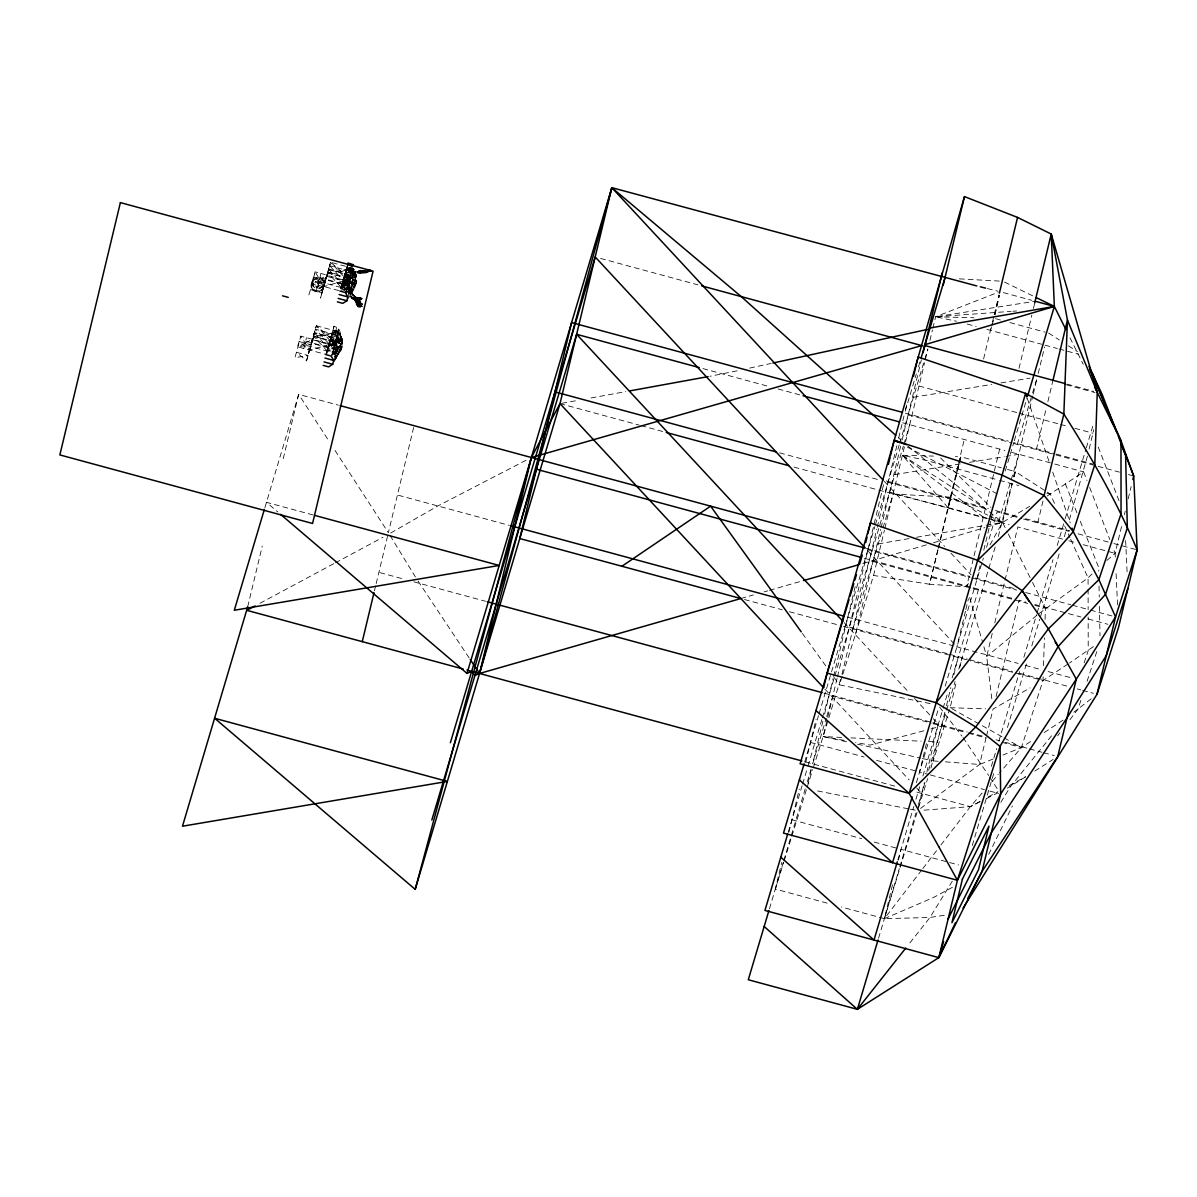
<?xml version="1.0" encoding="UTF-8"?>
<svg xmlns="http://www.w3.org/2000/svg" width="1197" height="1197" viewBox="0 0 1197 1197"><rect width="100%" height="100%" fill="white"/><g stroke="black" fill="none" stroke-linecap="round" stroke-linejoin="round"><path stroke-width="0.75" stroke-dasharray="5 3.75" d="M352.92 274.502L353.31 268.891C360.342 278.572 354.566 290.332 347.953 298.532M308.302 353.534L316.367 325.779L335.908 342.522L338.048 346.816L337.928 350.422L334.292 356.736C344.078 352.846 344.467 339.185 338.497 331.719L338.347 328.098L334.008 326.227L326.302 353.519M336.686 334.98L338.347 328.098C343.659 336.791 339.065 345.379 332.586 351.529L327.14 350.063M345.918 291.484C347.519 283.614 358.053 278.647 354.282 269.415M1043.126 676.814L1043.006 680.524L1021.415 747.586L999.54 772.903M1043.5 665.697L1044.442 637.896M1045.056 619.373L1045.43 608.256L1032.233 581.832M337.674 342.551L338.975 337.105L338.347 328.098M324.178 284.153C323.729 276.657 308.272 277.899 312.836 285.679C317.759 293.385 330.267 283.719 321.11 278.841C312.582 273.35 306.387 289.764 315.873 291.634C326.826 293.849 322.951 278.721 327.948 273.066L346.591 269.295L354.521 271.569L354.132 276.477L350.078 279.006L346.621 290.871L348.94 291.006L349.539 288.582L355.868 284.243L356.631 276.687L345.349 273.619L347.055 266.527L341.295 286.532L348.731 289.24L354.896 281.864L355.988 274.921L354.117 270.672L352.382 269.534L349.644 268.801L348.417 272.183L352.756 270.836L352.906 267.799L351.14 268.502L347.22 267.589L347.1 270.372L348.417 272.183L360.043 273.14L362.093 270.806L360.043 273.14L360.372 271.225L347.384 267.694L347.1 270.372L359.878 272.422L361.329 270.761L361.599 272.003L352.756 270.836L349.823 266.527M317.235 286.981L317.818 286.292M318.342 282.971C319.33 285.081 316.008 283.779 318.103 283.27M346.696 293.504L343.778 288.836L344.257 284.482L346.741 281.699L348.836 281.235L348.836 289.854L355.748 297.26L353.564 299.579L349.449 297.065M364.501 272.871L359.818 272.871L359.13 271.794L359.489 270.776L366.641 272.871M366.252 272.931L359.818 272.871L360.132 270.208L366.312 271.51M347.803 265.285L347.1 270.372L350.332 267.215L352.756 270.836L353.07 269.564M342.731 287.998L343.539 282.911L345.709 279.769L348.836 281.235M350.646 297.514L353.459 299.175L355.18 298.218L348.267 291.694L346.591 288.073L349.06 282.731L345.709 279.769L343.374 283.794L342.192 289.285M348.462 286.278L343.539 282.911L348.462 286.278L348.671 287.998L344.212 289.704L346.831 279.529L343.374 283.794M335.31 332.916L336.656 327.275L334.921 334.502M333.783 362.048L338.661 354.222L339.589 350.362L336.896 345.933L300.716 336.118L297.499 346.906L310.741 344.676L299.1 341.519L309.529 350.167L316.367 325.779L338.497 331.719L332.871 352.696M994.872 314.736L999.046 295.195M329.25 344.377L326.931 353.22L327.754 350.646L335.429 351.858L341.714 347.758L342.462 340.202L338.497 331.719L335.773 330.985L332.557 332.242L335.489 332.317L335.923 330.462M994.961 314.751L999.555 295.375M1013.455 476.765L1032.787 395.968M311.31 288.013L311.564 286.981C310.023 279.051 323.16 280.756 323.923 286.562L350.078 279.006L352.217 283.3L352.098 286.906L348.462 293.22L352.831 290.706L355.718 283.734L352.127 277.764L344.706 274.697L349.808 277.584M312.148 284.512L312.252 281.041L313.794 281.46L312.701 286.008L311.16 285.589C313.434 280.397 322.591 282.268 323.34 287.669M312.626 283.614L312.866 282.567M313.464 280.098L313.719 279.051M298.891 343.704L294.911 357.708L308.153 355.464L296.512 352.307L306.537 360.866L316.367 325.779L334.457 345.275M299.938 339.335L300.716 336.118L309.754 350.078L335.908 342.522L339.963 339.993L340.891 336.133L315.544 329.25L333.619 348.746L337.06 336.073L331.689 334.247L329.175 343.883L341.564 347.25L340.636 351.11L336.851 353.773L332.437 354.447L333.694 349.225M313.03 290.228L311.564 286.981M313.868 286.726L312.402 283.465M315.305 282.597L315.559 281.549M316.158 279.081L316.397 278.048M315.873 291.634L316.113 290.602L313.285 289.195M316.711 288.133L317.19 286.248M316.307 291.125L319.27 278.826M317.25 286.771L318.237 286.397L320.826 273.41L315.065 271.854L311.833 282.642M303.888 348.477L306.477 337.689M319.06 291.873L323.459 287.819L323.205 288.866M319.898 288.357L324.297 284.317L324.043 285.35M321.335 284.228L321.589 283.18M322.173 280.711L322.427 279.679M321.739 290.856L321.993 289.809M322.577 287.34L322.831 286.307M323.055 286.442L323.31 285.395M323.893 282.926L324.148 281.894M345.544 266.273L330.537 262.263L320.527 298.098L324.746 283.091M325.689 279.23L326.512 275.759L352.666 268.203L355.988 274.921M247.704 606.759L262.263 546.041M283.24 458.66L298.666 394.382L338.332 405.14M309.754 350.078L313.779 336.581L338.497 331.719L338.033 333.664M342.342 283.749L343.599 278.482L348.94 280.442L351.05 282.417L353.758 286.846L349.973 292.577L349.165 292.367L355.06 272.617L329.699 265.734L330.537 262.263L350.078 279.006L348.94 291.006L354.791 287.594L355.718 283.734L320.826 273.41M341.31 288.866L343.419 280.861M343.344 280.367L345.843 270.731L351.933 270.372L354.806 272.497L346.187 270.163M342.716 284.587L344.422 277.495L355.704 280.547L349.285 285.709L349.539 288.582L341.923 287.13L346.741 268.667L349.644 268.801M328.173 347.265L329.31 342.551L336.896 345.933L338.691 348.731L335.788 353.714L335.355 358.038L341.1 349.18L342.641 343.898L338.975 337.105L337.06 336.073L336.462 338.527M327.754 350.646L330.267 341.01M331.195 337.135L332.886 330.043M328.562 348.103L334.008 326.227M333.993 338.377L332.257 345.604L329.459 345.17M341.549 286.412L347.788 285.23L352.666 268.203L350.093 266.946M347.863 285.709L346.831 289.988L343.943 289.943M348.791 281.849L350.018 276.687M347.609 287.609L352.098 286.906L347.609 287.609L348.043 285.814M350.631 275.011L351.065 273.2L345.843 270.731M349.928 267.47L352.666 268.203L346.397 289.913M335.759 338.856L334.113 345.738L335.429 351.858L334.756 354.626M332.437 354.447L333.873 349.329M353.31 268.891L352.127 277.764L348.94 280.442L346.756 288.013L349.973 292.577L349.943 290.198L356.317 279.275L355.06 272.617L356.631 276.687M349.539 288.582L349.823 287.415M336.671 342.746L335.115 349.225L341.534 344.063L339.963 339.993L314.616 333.11L307.375 357.409M337.599 338.886L339.155 332.407L340.636 336.013M335.429 351.858L336.746 346.412M374.437 590.839L375.753 585.393M376.187 583.582L387.499 536.406M413.638 427.509L388.382 532.74L333.948 448.785M827.172 903.137L775.327 889.072L781.716 862.409M788.973 832.199L799.297 789.182M805.761 762.205L816.055 719.322M807.945 783.451L811.371 769.207M822.878 721.207L812.643 763.851L826.229 718.32M824.583 714.1L833.172 678.37M833.591 676.559L855.511 585.228M837.077 678.385L823.117 736.559L813.242 767.905M837.451 676.844L884.149 482.211M846.593 741.751L823.117 736.559L841.566 676.066M841.985 674.3L876.847 529.044M877.266 527.249L897.017 444.955M898.723 437.848L904.693 412.98L1008.428 441.124M905.441 409.883L907.131 402.835M842.778 674.375L855.556 634.141L880.663 529.478M881.082 527.697L901.7 441.798M902.134 440.002L921.391 359.728M855.556 634.141L873.556 575.458L884.418 530.196M884.852 528.386L905.141 443.788M905.56 442.052L924.578 362.796M925.446 359.22L927.884 349.045M929.949 340.412L932.448 329.998M932.867 328.262L935.62 316.771L998.074 292.322M937.745 549.977L929.53 584.226L873.556 575.458M938.179 548.181L964.258 439.494M983.59 358.965L992.029 323.759M992.463 321.963L993.764 316.562M994.198 314.751L998.956 294.926M892.498 884.897L884.388 918.668L841.476 907.027M898.468 860.015L901.027 849.361L947.859 862.064M926.403 743.576L919.58 772.02L928.588 774.459M938.059 549.797L929.53 584.226L966.592 586.784L973.565 557.742M973.999 555.932L999.63 449.084M1018.991 368.392L1031.844 315.125M1033.37 308.482L1034.777 302.961M918.009 808.918L924.279 782.793M926.837 772.125L938.343 724.14L933.316 718.724M965.44 611.263L956.912 646.799L1018.153 663.422M965.859 609.482L968.418 598.814M930.997 768.01L946.049 707.472M946.483 705.661L950.837 687.497M953.889 674.779L958.258 656.614M976.812 579.273L980.298 564.73M983.784 550.201L990.757 521.144M991.191 519.318L992.508 513.872M1001.979 736.709L950.134 707.726L956.463 681.362M959.829 667.313L961.939 658.53M998.328 536.48L1011.809 483.678M1033.22 394.172L1036.946 378.641M992.223 633.482L986.702 656.525L991.969 700.006M994.782 622.844L1004.567 582.026M1005.001 580.246L1017.794 526.934L1063.534 539.353L1066.707 528.7M1036.348 449.593L1046.163 408.716M1047.869 401.608L1052.986 380.287M996.084 696.489L1019.186 600.236L1026.113 602.121M1037.739 522.894L1043.29 499.792M1069.355 519.827L1087.445 456.072M1089.135 449.04L1093.774 429.693M1115.29 557.039L1115.125 553.343L1122.292 523.463M1124.402 514.68L1125.24 511.164M1128.202 498.85L1131.15 486.551M350.452 293.085C354.207 288.881 356.033 282.492 352.457 277.584L347.983 275.729L346.382 282.208L343.539 281.953M336.552 339.978L334.113 345.738L332.257 345.604L333.828 339.245L338.302 341.1C341.594 345.694 340.487 352.083 336.312 355.718C341.085 352.397 342.118 345.439 339.05 340.591M352.127 277.764L353.205 273.335L351.065 273.2L354.686 276.118L356.796 280.382L355.255 285.664L350.467 292.203M338.975 337.105L337.988 341.175L334.666 344.422L332.586 351.529L335.818 356.093L341.564 347.25L337.06 336.073M938.508 547.987L960.024 460.306M1038.203 373.419L1044.622 346.935M986.104 737.666L979.58 764.479L920.553 808.439M986.537 735.886L993.061 709.058L1030.123 687.886M329.684 343.599L335.908 342.522L333.185 341.773L330.896 339.17L333.828 339.245L333.185 341.773L330.432 341.1L328.427 347.848M986.852 518.151L947.994 507.603L959.111 463.808M959.545 462.042L960.877 456.79L1001.35 467.773M989.949 544.934L1002.517 522.401L1012.303 483.857M1014.083 476.84L1015.415 471.588L1003.101 468.251M358.726 306.731L356.901 303.754L355.823 298.008L352.876 297.844L358.995 303.454L356.93 303.769L354.776 299.878L356.96 297.814L354.432 296.482L362.078 306.612L353.654 297.185L354.881 296.048L356.96 297.814C349.988 300.492 365.19 315.978 354.776 299.37C360.073 293.265 368.107 303.649 354.432 296.482L353.01 297.754L358.307 307.001L357.948 303.634L353.01 297.754L354.103 296.691L358.307 307.001M306.537 360.866L312.342 339.275L338.497 331.719L332.586 351.529L335.788 353.714M338.916 290.632L323.923 286.562L315.065 271.854L312.103 284.153L323.923 286.562L330.537 262.263L348.626 281.759L342.372 282.941M334.666 344.422L335.878 340.143L330.492 338.407L335.639 341.1M358.008 306.716L357.125 303.709L352.876 297.844L360.252 307.165L359.1 303.35M355.075 300.193L355.808 297.679L355.075 300.193L360.252 307.165M361.763 299.265L359.205 297.709L356.826 297.814L354.881 296.048L355.958 297.589L355.15 300.238L362.586 304.158M308.886 294.941L312.103 284.153L319.345 279.619M318.058 283.794L318.357 282.672M317.22 287.295L317.519 286.158M322.457 290.018L329.699 265.734L347.788 285.23M321.529 293.893L328.771 269.594L354.132 276.477L355.704 280.547M323.923 286.562L328.771 269.594L346.861 289.09L343.449 290.138M264.896 507.633L298.666 394.382L328.906 441.02M340.741 288.417L346.442 269.28L352.666 268.203L354.806 272.497L346.546 268.637L352.666 268.203L352.861 270.761L352.666 268.203L346.591 269.295L351.813 271.734L354.521 271.569L356.227 275.654M340.831 288.806L346.352 270.253M345.424 274.113L340.621 290.273L346.861 289.09M347.339 278.258L350.721 276.462M347.803 276.327L345.08 275.594L352.457 277.584M325.779 354.581L333.02 330.297L335.773 330.985M327.245 351.125L331.27 337.629M346.756 288.013L352.666 268.203M346.038 292.562L351.933 270.372L354.686 276.118L328.532 269.011L325.928 279.814L354.791 287.594M349.165 293.1L354.132 276.477M331.764 355L335.639 341.998M336.641 338.616L337.644 335.25L331.449 336.267M331.3 357.305L334.711 345.858M335.714 342.492L336.716 339.11L330.522 340.128M334.068 359.743L340.891 336.133L342.147 342.791L338.691 348.731M905.216 411.199L916.333 373.913M918.458 366.821L920.568 359.713M804.668 762.025L818.509 715.597M819.047 713.801L874.827 526.665M875.366 524.885L899.171 445M899.71 443.219L927.75 349.135M788.239 832.244L802.08 785.771M802.618 783.99L807.421 767.89M807.945 766.095L821.815 719.592M822.354 717.811L903.346 446.092M903.885 444.311L909.735 424.696M769.476 908.673L783.317 862.244M783.855 860.448L805.192 788.898M807.317 781.746L811.057 769.222M826.753 716.554L832.768 696.4L931.236 723.108M852.877 628.934L882.473 529.658M882.997 527.877L893.097 494.002L951.076 497.234L987.585 515.099M990.518 330.372L991.55 326.916M992.059 325.195L994.123 318.282L1001.156 320.197M957.286 468.88L958.827 463.703M959.336 461.967L960.877 456.79L955.401 456.656M878.688 490.097L947.994 507.603L951.076 497.234M1005.285 470.975L1013.754 442.576L1054.377 453.588M1014.293 440.78L1027.086 397.853M916.393 782.688L938.777 707.622M945.181 686.15L983.365 558.041M986.552 547.388L997.131 511.882L1021.849 518.585M1017.241 444.416L1032.068 394.696M1032.592 392.93L1037.35 376.95M897.84 860.03L913.82 806.434M915.944 799.267L919.685 786.758M922.887 776.015L942.578 709.941M943.116 708.16L947.874 692.195M952.109 677.981L978.577 589.223M998.687 521.757L1018.797 454.291L1006.034 456.386M1013.874 476.765L1015.415 471.588L1045.774 491.189M878.553 938.224L899.321 868.573M899.86 866.793L915.855 813.122M918.518 804.189L925.416 781.028M928.603 770.374L946.064 711.781M946.588 710.016L955.056 681.602M958.767 669.168L995.695 545.293M991.355 766.364L996.697 748.469M998.822 741.317L1019.62 671.547M1023.869 657.303L1036.572 614.689M1037.111 612.909L1052.986 559.657M1057.22 545.443L1064.627 520.59M1065.15 518.825L1085.799 449.578M1086.322 447.798L1093.744 422.945M972.263 845.486L994.138 772.155M1007.44 727.537L1027.011 661.851M1031.784 645.871L1039.714 619.238M1040.253 617.472L1059.824 551.772M917.052 812.404L884.388 918.668L929.979 917.471L947.71 914.747M775.327 889.072L783.571 862.678M784.125 860.927L791.262 838.05M791.816 836.299L806.658 788.793M918.712 807.077L927.645 778.663M807.212 787.057L812.703 769.641M930.174 703.597L839.456 684.864L842.224 676.125M922.393 758.509L933.226 760.903L949.565 709.492M347.818 296.901L349.943 290.198L348.731 289.24M362.482 270.148L362.033 271.554L360.686 270.417L359.818 272.871M1080.861 700.38L1078.033 709.043L1067.844 722.419M1087.085 681.317L1097.26 650.121M1084.153 662.824L1088.223 650.659L1088.148 617.053M366.566 272.602L359.13 271.794L362.287 270.687L361.449 271.554L364.741 271.988L359.13 271.794L362.467 270.313L366.207 272.422M364.457 272.228L361.943 271.569L362.467 270.313L359.265 272.662L365.713 271.195M353.818 269.879L350.751 272.512M349.958 294.417L353.848 288.342L354.881 281.25L353.19 277.12L350.886 275.594L345.2 275.071L353.19 277.12M335.13 359.309L337.135 355.195M988.707 854.389L1012.393 805.955M966.592 586.784L968.388 583.567M347.31 292.442L348.836 289.854L352.232 293.355M361.958 298.337L355.958 297.589L354.462 300.133L353.324 297.395L354.776 299.878L354.103 296.691M952.303 881.187L929.979 917.471L908.089 945.181M1000.842 802.289L1010.552 786.519L1053.854 732.968M354.776 299.37L355.808 297.679L354.462 300.133L356.96 297.814M355.823 298.008L354.462 300.133L356.826 297.814L355.958 297.589L360.821 301.749L359.504 299.28L355.958 297.589M349.988 295.016L352.831 290.706L318.941 281.519M334.891 359.968L338.661 354.222L304.771 345.035M360.506 306.731C356.601 304.936 360.177 299.669 362.691 304.487M361.928 306.612L359.474 302.781L360.671 301.749M361.449 271.554L361.973 270.791M365.639 270.911L360.821 271.285L362.437 270.642C364.576 271.659 360.985 274.263 361.18 272.168L362.287 270.687M367.449 270.941L361.943 271.569M1057.669 735.781L1059.929 732.818M921.72 870.024L884.388 918.668L933.465 897.511L952.917 887.052M922.842 868.558L939.81 846.444M940.947 844.962L970.363 806.643L982.513 792.579M361.808 298.337L359.354 299.295L361.913 299.265M361.18 272.168L363.155 272.033L361.18 272.168L362.437 270.642M992.238 781.327L998.313 774.309M350.616 270.896L353.115 268.248M360.147 302.422L353.654 297.185M332.347 354.955L340.726 345.379L341.833 338.437L340.382 335.025L342.058 339.17M1092.053 573.947L1088.073 577.852L1038.263 614.136M359.205 297.709L360.387 301.853L355.464 297.918M1106.911 560.391L1115.125 553.343L1113.105 548.151M1036.841 615.318L986.702 656.525L983.096 644.001M1091.17 698.824L1073.874 712.2M344.212 289.704L348.671 287.998L349.15 290.183L346.861 291.963L347.489 290.901L355.644 296.856L354.282 299.175L350.482 296.347M1093.489 646.56L1069.505 663.003M1047.151 496.022L1083.644 471.887L1086.996 480.551M1067.948 664.036L1043.006 680.524L972.533 661.402M1030.557 741.571L1021.415 747.586L1003.011 755.023M1044.248 732.534L1065.554 718.499M1025.59 776.868L1007.335 788.12M353.399 268.278L348.417 272.183M1034.762 771.063L1053.136 759.437M986.582 527.099L1002.517 522.401L1029.615 506.376M319.404 279.574L326.512 275.759M305.235 343.09L312.342 339.275M390.686 533.024L437.848 505.972L528.086 459.214M348.462 293.22L351.305 291.679M980.089 801.377L970.363 806.643L921.226 810.369M988.183 796.978L997.924 791.711M1009.266 785.561L1025.485 776.778M305.175 343.135L298.128 346.921L326.407 354.596M259.973 603.288L333.798 563.652M335.444 562.785L383.01 537.244M347.983 275.729L344.616 277.524L327.948 273.066L341.564 287.744L344.616 277.524L350.078 279.006L349.733 283.824L343.225 282.477L350.078 279.006L343.853 280.083M341.923 287.13L348.731 283.689L352.217 283.3L349.748 283.749L349.285 285.709L349.255 282.417L346.382 282.208M979.999 801.81L970.363 806.643L914.568 791.516M986.433 798.594L997.685 792.953M346.591 288.073L343.674 289.225L346.442 289.3M362.033 298.607L359.055 299.055M359.489 270.776L366.821 271.15L362.033 271.554L364.831 271.12M992.971 759.078L979.58 764.479L940.647 761.472M366.806 272.467L365.339 272.273L368.242 272.377M926.373 544.874L862.513 563.637M933.465 542.795L984.817 527.623M740.853 598.53L753.377 594.939M764.12 591.872L767.696 590.839M769.491 590.33L801.691 581.084M923.875 730.769L870.039 745.103L855.601 742.469M931.057 728.853L941.83 725.981M332.422 332.811L338.497 331.719M737.068 370.831L709.926 376.292M749.621 368.107L771.137 363.424M561.827 403.284L578.286 400.292M591.079 397.958L625.822 391.614M878.209 543.917L909.286 538.545M916.603 537.273L984.248 525.573M986.074 525.244L1002.517 522.401L1007.47 532.306M345.619 272.751L351.813 271.734M344.691 276.612L350.886 275.594L348.731 283.689L349.748 287.684M913.401 397.269L991.789 384.417M1000.901 382.92L1030.063 378.147M894.847 474.611L960.473 463.852M969.585 462.356L1004.208 456.685M341.833 338.437L339.963 334.187L332.557 332.242L337.539 331.464M937.475 316.487L1035.181 301.24M343.778 288.836L348.551 288.327L349.06 282.731L346.741 281.699L345.709 279.769M332.557 332.242L337.434 331.883M937.46 316.636L1011.046 311.37M1012.886 311.25L1016.567 310.981M320.153 287.325L314.123 285.679M319.3 290.826L316.113 290.602M359.594 300.252L354.432 296.482L355.15 300.238L356.796 299.579L362.452 304.382L356.796 299.579L355.793 300.597L357.125 303.709M358.995 303.454C362.496 313.973 355.599 296.796 358.382 306.731L357.813 303.634L358.576 306.731M359.758 307.105L357.963 303.604M935.62 316.771L974.014 317.759M947.994 507.603L902.388 455.279L933.465 456.087M950.134 707.726L985.595 708.833M365.878 271.495L362.796 271.375L365.549 271.779M841.611 737.427L823.117 736.559L846.578 740.823M850.858 737.876L921.121 741.197M928.528 741.556L937.76 741.99M959.41 278.856L999.271 281.086M330.432 341.1L333.335 341.265M933.226 760.903L938.792 761.337M363.679 270.881L367.06 271.18M344.257 284.482L350.541 285.32L346.068 283.509M365.414 272.557L366.88 272.736M363.753 270.821L366.417 271.21M317.355 286.637C317.025 289.27 316.756 285.649 317.983 285.784M817.581 790.948L908.508 808.843M910.318 809.202L917.59 810.638M937.371 317.145L956.523 321.245M983.365 517.209L902.388 455.279L925.027 460.127L997.879 479.892M334.951 342.252L330.896 339.17L338.302 341.1M857.426 744.145L920.598 758.105M987.405 288.582L998.029 291.215M347.22 267.589L354.013 270.881L351.918 269.938M1003.34 292.607L1031.649 300.282M1009.954 322.577L1045.131 332.123M967.221 324.058L976.183 326.482M986.927 329.399L1041.57 344.227M1045.056 345.17L1057.31 348.492M1059.061 348.97L1078.317 354.192M1067.14 384.132L1093.714 391.344M600.595 258.432L697.986 284.871M1066.183 384.761L1095.001 392.586M919.012 386.018L1017.345 412.711M1019.141 413.189L1058.702 423.933M1060.497 424.411L1067.709 426.371M1074.906 428.331L1092.921 433.209M1056.128 454.067L1093.07 464.092M908.179 414.82L1011.884 442.95M1013.664 443.444L1096.317 465.872M1098.098 466.351L1119.449 472.142M1128.337 474.551L1133.679 476.002M346.741 268.667L354.117 270.672M702.878 368.571L767.352 386.062M778.065 388.965L801.287 395.264M902.673 422.78L1004.867 450.506M1011.824 452.391L1053.016 463.568M1054.826 464.062L1083.644 471.887M345.888 272.183L354.596 274.547L356.332 282.312M327.694 272.482L356.796 280.382M326.766 276.342L355.868 284.243M319.868 277.644L353.758 286.846M313.449 277.24L325.09 280.397M310.502 289.554L322.128 292.711M999.615 480.371L1018.812 485.578M1046.836 493.179L1050.338 494.137L1055.619 505.852M886.334 480.91L988.348 508.59M995.41 510.506L1018.408 516.745M1025.485 518.675L1069.699 530.675M335.489 332.317L339.963 334.187M779.636 452.855L877.865 479.518M888.069 482.286L988.183 509.443M1023.615 519.064L1069.145 531.408M1078.093 533.847L1112.088 543.064M1113.883 543.558L1137.15 549.872M331.734 335.699L340.427 338.063L342.177 345.828M342.462 340.202L314.362 332.527L311.774 343.33L340.636 351.11M988.587 518.615L1002.517 522.401L906.563 444.955M313.524 335.998L342.641 343.898M889.61 492.162L989.739 519.333M991.535 519.812L1009.101 524.585M1068.876 540.79L1075.983 542.735M1083.105 544.665L1115.125 553.343M341.534 344.063L313.779 336.581L329.639 353.669M560.001 403.613L639.228 425.115M641.023 425.608L662.629 431.474M794.075 467.129L876.892 489.603M312.597 339.858L341.714 347.758M329.429 344.467L338.048 346.816M305.699 341.16L339.589 350.362M334.995 355.883L335.818 356.093M866.254 548.391L969.959 576.52M975.346 577.986L1014.966 588.744M867.945 549.737L969.929 577.418M971.695 577.897L1016.657 590.091M1025.664 592.53L1070.627 604.739M1072.422 605.233L1088.597 609.617M1090.407 610.096L1111.968 615.961M864.399 558.236L971.41 587.278M973.206 587.757L1012.123 598.32M1034.762 604.47L1066.692 613.133M1068.472 613.612L1081.011 617.009M1088.163 618.954L1107.853 624.295M872.987 561.468L971.321 588.146M973.116 588.64L1013.56 599.607M1015.325 600.086L1027.729 603.453M1034.807 605.368L1045.43 608.256M398.392 495.259L509.368 525.378M847.835 617.203L953.336 645.826M1025.275 665.352L1041.106 669.647M1048.138 671.562L1072.766 678.235M849.391 627.093L947.815 653.786M949.595 654.28L967.46 659.128M969.271 659.607L1012.497 671.337M1019.709 673.298L1068.248 686.465M1077.24 688.903L1080.831 689.891M1082.627 690.37L1093.415 693.302M744.459 599.517L782.24 609.767M789.436 611.712L841.626 625.881M843.421 626.36L970.767 660.924M313.03 514.949L266.482 502.321L277.779 511.957M379.823 572.6L403.15 578.929M413.908 581.847L485.458 601.253M823.88 693.078L931.191 722.21M932.987 722.689L967.176 731.966M968.972 732.459L985.191 736.858M995.994 739.791L999.6 740.763M1004.956 742.215L1027.834 748.424M1029.585 748.903L1041.899 752.24M1043.664 752.718L1054.213 755.576M933.002 723.587L966.592 732.699M968.358 733.192L986.044 737.98M1001.964 742.305L1021.415 747.586L1003.595 737.621M810.519 742.424L864.144 756.983M876.668 760.379L917.785 771.526M930.383 774.953L984.428 789.616M989.829 791.082L998.837 793.521M805.446 761.905L896.688 786.653M791.95 819.765L861.69 838.678M874.199 842.075L897.451 848.389M949.655 862.558L958.662 864.997M330.492 338.407L335.459 341.908M344.706 274.697L349.629 278.392M335.878 340.143L339.439 342.985M1004.552 282.103L1034.432 296.706M989.246 515.907L1002.517 522.401M907.311 447.08L997.296 493.897M351.065 273.2L352.98 274.233M333.29 351.783L336.851 353.773M902.388 455.279L985.415 508.65M330.896 339.17L335.055 341.833M1048.647 333.08L1059.285 339.933M1068.382 345.813L1077.495 351.694M1047.3 492.176L1050.338 494.137M349.958 295.464L354.028 298.218L355.748 297.26L349.15 290.183M359.908 302.332L362.541 304.487M355.748 298.233L360.073 302.093M898.393 437.713L901.087 440.137M940.573 457.972L990.996 507.423M362.197 306.133L356.497 300.327L358.187 303.529M884.314 481.344L944.628 546.341M950.912 553.119L971.021 574.784M867.675 550.65L954.398 644.091M844.109 622.575L909.451 692.988M914.478 698.405L932.059 717.377M824.957 689.173L909.151 779.905M916.693 788.03L921.72 793.446M314.616 333.11L332.691 352.606M939.57 707.068L961.924 736.11M963.046 737.576L988.692 775.536M347.384 267.694L350.586 272.093M802.334 633.378L826.349 666.699M833.995 677.293L839.456 684.864M359.01 303.245L361.554 306.612L359.175 303.021M469.164 657.931L416.376 578.525M989.68 777.077L997.655 789.392M351.05 282.417L352.846 285.215M390.087 535.523L415.404 576.939M353.205 273.335L354.686 276.118M1070.013 337.823L1083.225 364.232M1008.293 533.952L1031.41 580.186M1064.672 525.947L1069.953 537.662M1070.716 539.338L1088.073 577.852L1088.088 587.188M1065.315 483.693L1076.896 512.75M1080.307 521.293L1098.681 567.423L1098.756 571.134M1098.277 447.08L1119.045 500.81M1089.674 487.478L1109.769 539.473M1027.37 398.616L1049.096 461.623M1052.717 472.127L1070.223 522.88M969.69 597.512L982.572 642.22M360.372 271.225L360.746 272.961L351.888 272.557L351.559 268.667M1125.614 540.52L1127.095 571.912M1116.083 573.662L1117.549 605.054M1099.041 585.932L1099.25 597.034M1099.43 606.295L1099.983 635.906M1088.103 589.059L1088.133 609.587M354.028 298.218L353.564 299.579L354.925 297.26L354.028 298.218M313.255 283.719L311.714 283.3L313.255 283.749"/><path stroke-width="1.5" d="M1034.687 303.036L1051.235 234.043L1067.44 320.003L1097.245 392.302L1094.821 464.571L1073.245 531.633L1022.178 590.69L936.204 702.714L827.142 673.118L964.468 196.592L1017.555 217.42L1051.235 234.043L1097.245 392.302L1120.976 440.705L1133.679 476.002L1137.15 549.872L1118.597 627.213L1097.006 694.275L963.061 908.104M368.96 270.327L368.526 269.744M347.504 265.495L348.073 263.011L353.489 264.791M247.704 606.759L182.483 826.214L447.379 781.417L214.667 718.275L415.194 889.356L560.001 403.613L611.817 187.66L976.782 285.948M337.359 301.868L342.806 303.35L346.891 300.761L347.818 296.901L345.409 292.547L339.948 291.066M323.19 365.384L328.651 366.866L332.721 364.277L333.649 360.417L331.24 356.063L325.779 354.581M362.257 641.652L374.003 592.665M280.607 514.366L467.01 673.402L471.648 671.382L474.925 675.497L479.548 673.477L531.363 457.523L560.001 403.613L823.701 687.826M823.731 687.332L827.142 673.118M865.745 542.555L867.032 537.214M867.885 533.653L870.458 522.954L977.665 560.316L1022.178 590.69L1048.377 628.844L1076.298 679.193L1057.729 756.534L982.079 871.356L967.715 898.483M888.443 464.331L890.164 457.179M890.568 455.488L894.219 440.272L1001.844 474.97L1044.128 495.468L1073.245 531.633L1098.876 579.647L1115.559 616.934L1097.006 694.275M913.461 376.412L918.114 357.035L1025.56 393.364L1063.849 414.072C1091.499 457.493 1117.265 502.291 1137.15 549.872L1115.559 616.934L1076.298 679.193L1000.647 794.015L957.405 880.289L938.837 957.63L857.366 1009.34L748.29 979.745L768.953 910.453M923.096 352.621L942.248 272.841M943.221 285.081L964.468 196.592M999.39 293.115L1017.555 217.42M1052.986 380.287L1067.44 320.003L1063.849 414.072L1044.128 495.468L977.665 560.316L936.204 702.714L975.69 726.983L1000.049 746.389L1000.647 794.015L982.079 871.356L938.837 957.63L764.928 910.438L787.701 834.025M1132.841 479.518L1133.679 476.002L1118.282 436.142M415.194 889.356L531.363 457.523L921.495 345.634M902.478 412.367L571.597 322.591L519.782 538.545L740.853 598.53L479.548 673.477L611.817 187.66L741.272 296.617L895.685 435.289M977.665 560.316L1025.56 393.364L1026.772 396.865M264.372 509.398L234.298 610.261L499.194 565.463L314.811 515.428M467.01 673.402L611.817 187.66L883.057 479.982M450.386 742.709L595.193 256.966L865.177 547.942M431.818 820.05L576.625 334.307L699.272 367.584M849.002 599.772L800.105 763.791L909.181 793.387L957.405 880.289L1000.049 746.389L1058.133 646.589L1105.564 594.311L1127.335 527.937L1125.599 455.279L1120.706 443.189M850.065 596.196L853.805 583.672M854.867 580.096L856.468 574.74M859.67 563.996L862.334 555.064M921.106 357.933L944.912 278.048M804.13 763.806L783.481 833.097L957.405 880.289M815.98 710.539L909.181 793.387L937.281 699.138M1027.624 396.057L1054.348 306.447L1051.235 234.043M912.159 796.903L892.543 862.693L799.357 779.846M897.316 861.81L873.99 940.034L780.803 857.187M764.165 926.493L857.366 1009.34L878.029 940.004M943.61 941.62L938.837 957.63L955.386 922.797M1127.873 588.535L1106.282 655.597L1067.006 717.871L991.37 832.678L948.114 918.952M857.366 1009.34L905.77 948.084M909.181 793.387L975.69 726.983L1048.377 628.844L1098.876 579.647L1121.05 513.812L1120.976 440.705L1089.554 369.23M621.916 566.256L710.629 506.166L801.242 631.866M255.051 605.936L246.836 610.335L463.314 669.063M370.636 270.746L367.614 270.672M367.464 271.33L370.621 270.387L367.449 270.941M925.072 344.616L1054.348 306.447L1065.899 329.564M803.471 580.575L858.937 564.67M348.955 264.926L353.324 264.956L351.828 266.228M772.918 363.035L927.436 329.444M629.472 390.955L708.085 376.621M930.039 327.963L1054.348 306.447L1036.093 297.514M367.868 270.702L371.309 270.821M980.328 286.816L985.64 288.133M1035.181 301.24L1054.348 306.447M924.802 345.514L1065.375 383.653M701.592 285.844L922.992 345.918M803.067 395.758L899.156 421.823M339.125 294.537L347.818 296.901M338.197 298.412L346.891 300.761M282.492 295.824L288.253 297.38M554.959 391.898L776.045 451.882M666.235 432.446L788.673 465.663M324.956 358.053L333.649 360.417M324.028 361.928L332.721 364.277M340.143 405.633L864.473 547.897M536.406 469.239L861.002 557.323M511.164 525.857L844.244 616.231M487.239 601.747L822.085 692.599M466.92 670.051L801.84 760.918M906.338 444.685L894.219 440.272L897.496 441.977M576.625 334.307L842.853 621.228M470.197 659.487L479.548 673.477M1022.178 590.69L1029.166 601.567M1055.126 641.936L1058.133 646.589M350.886 264.492L351.499 265.644M1088.956 366.312L1102.213 394.546L1116.936 432.671M1094.776 387.349L1097.245 392.302M1092.023 372.417L1113.001 424.202M1072.033 528.131L1073.245 531.633M120.388 202.607L59.85 454.92L312.552 523.478L373.09 271.165L120.388 202.607M962.418 879.062L951.929 922.722L978.473 869.77L988.961 826.11L962.418 879.062"/></g></svg>
